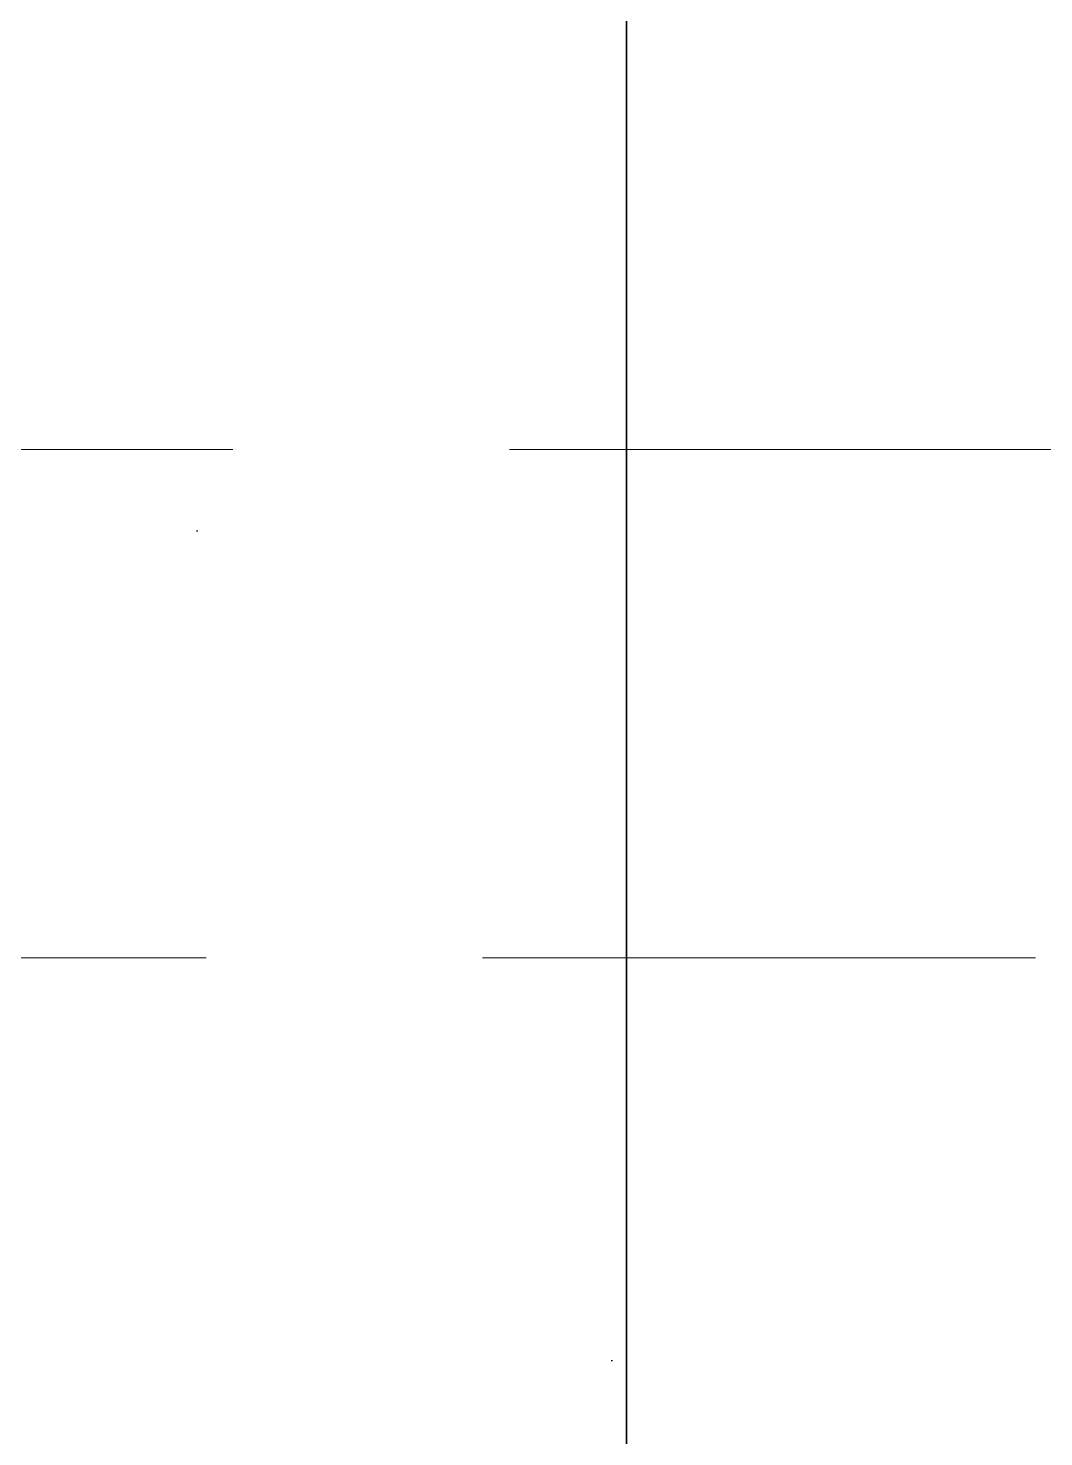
# Model space of a CAD drawing. Header units: millimetres. Extents: x 18 to 174501, y 22 to 24571.
# Drawn here: x 21191.5 to 21421.1, y 12920.4 to 13238.7 of the extents above; entities that cross this region are included whole.
import ezdxf

# ---------------------------------------------------------------- set-up
doc = ezdxf.new("R2010")
doc.units = ezdxf.units.MM
doc.header["$MEASUREMENT"] = 0
doc.linetypes.add('HIDDEN2', pattern=[0.1875, 0.125, -0.0625])
doc.layers.add('AS', color=8, linetype='HIDDEN2', lineweight=5)
doc.layers.add('tampak', color=7, linetype='Continuous')

# ---------------------------------------------------------------- blocks, each defined once
blk = doc.blocks.new('OUTDOOR')
at = {"layer": 'tampak', "transparency": 33554687}
h = blk.add_hatch(dxfattribs=at)
h.set_pattern_fill('DOTS', scale=3000)
h.set_pattern_definition([(0, (2854.53, 0), (93.75, 187.5), [0, -187.5])])
h.paths.add_polyline_path([(1832617.56, 55399.79), (1829266.1, 55399.79), (1829266.1, 55248.33), (1829016.1, 55248.33), (1827567.56, 55248.33), (1827567.56, 53294.79), (1827573.64, 53294.79), (1827573.64, 53188.33), (1828173.64, 53188.33), (1828173.64, 49758.33), (1828023.64, 49757.97), (1828023.64, 49756.87), (1827567.56, 49756.87), (1827567.56, 44386.87), (1833117.56, 44386.87), (1833054.49, 44637.17), (1832872.15, 44637.17), (1832872.25, 44636.45), (1832871.64, 44637.17), (1832617.56, 44637.17)])
h.paths.add_polyline_path([(1827765.96, 54105.94), (1828642.31, 54105.94), (1828642.31, 54329.46), (1827765.96, 54329.46)], flags=24)
h.paths.add_polyline_path([(1827819.18, 54370.2), (1828589.09, 54370.2), (1828589.09, 54593.73), (1827819.18, 54593.73)], flags=24)
blk.add_lwpolyline([(1832617.56, 55399.79), (1832617.56, 44637.17), (1833117.56, 44637.17)])
blk = doc.blocks.new('GRID')
at = {"layer": 'AS', "ltscale": 1000}
for p, q in [((1814174.01, 53218.81), (1830263.03, 53218.81)), ((1813230.44, 53103.95), (1830263.03, 53103.95))]:
    blk.add_line(p, q, dxfattribs=at)

msp = doc.modelspace()

# ---------------------------------------------------------------- linework, layer by layer
msp.add_lwpolyline([(21826.8, 15324.47), (21826.8, 4561.84), (21326.8, 4561.84), (21326.8, 15324.47), (21826.8, 15324.47)])

# ---------------------------------------------------------------- block references
for name, p in [('GRID', (-1808436.23, -40075.32)), ('OUTDOOR', (-1811290.76, -40075.32))]:
    msp.add_blockref(name, p)

doc.saveas('drawing.dxf')
